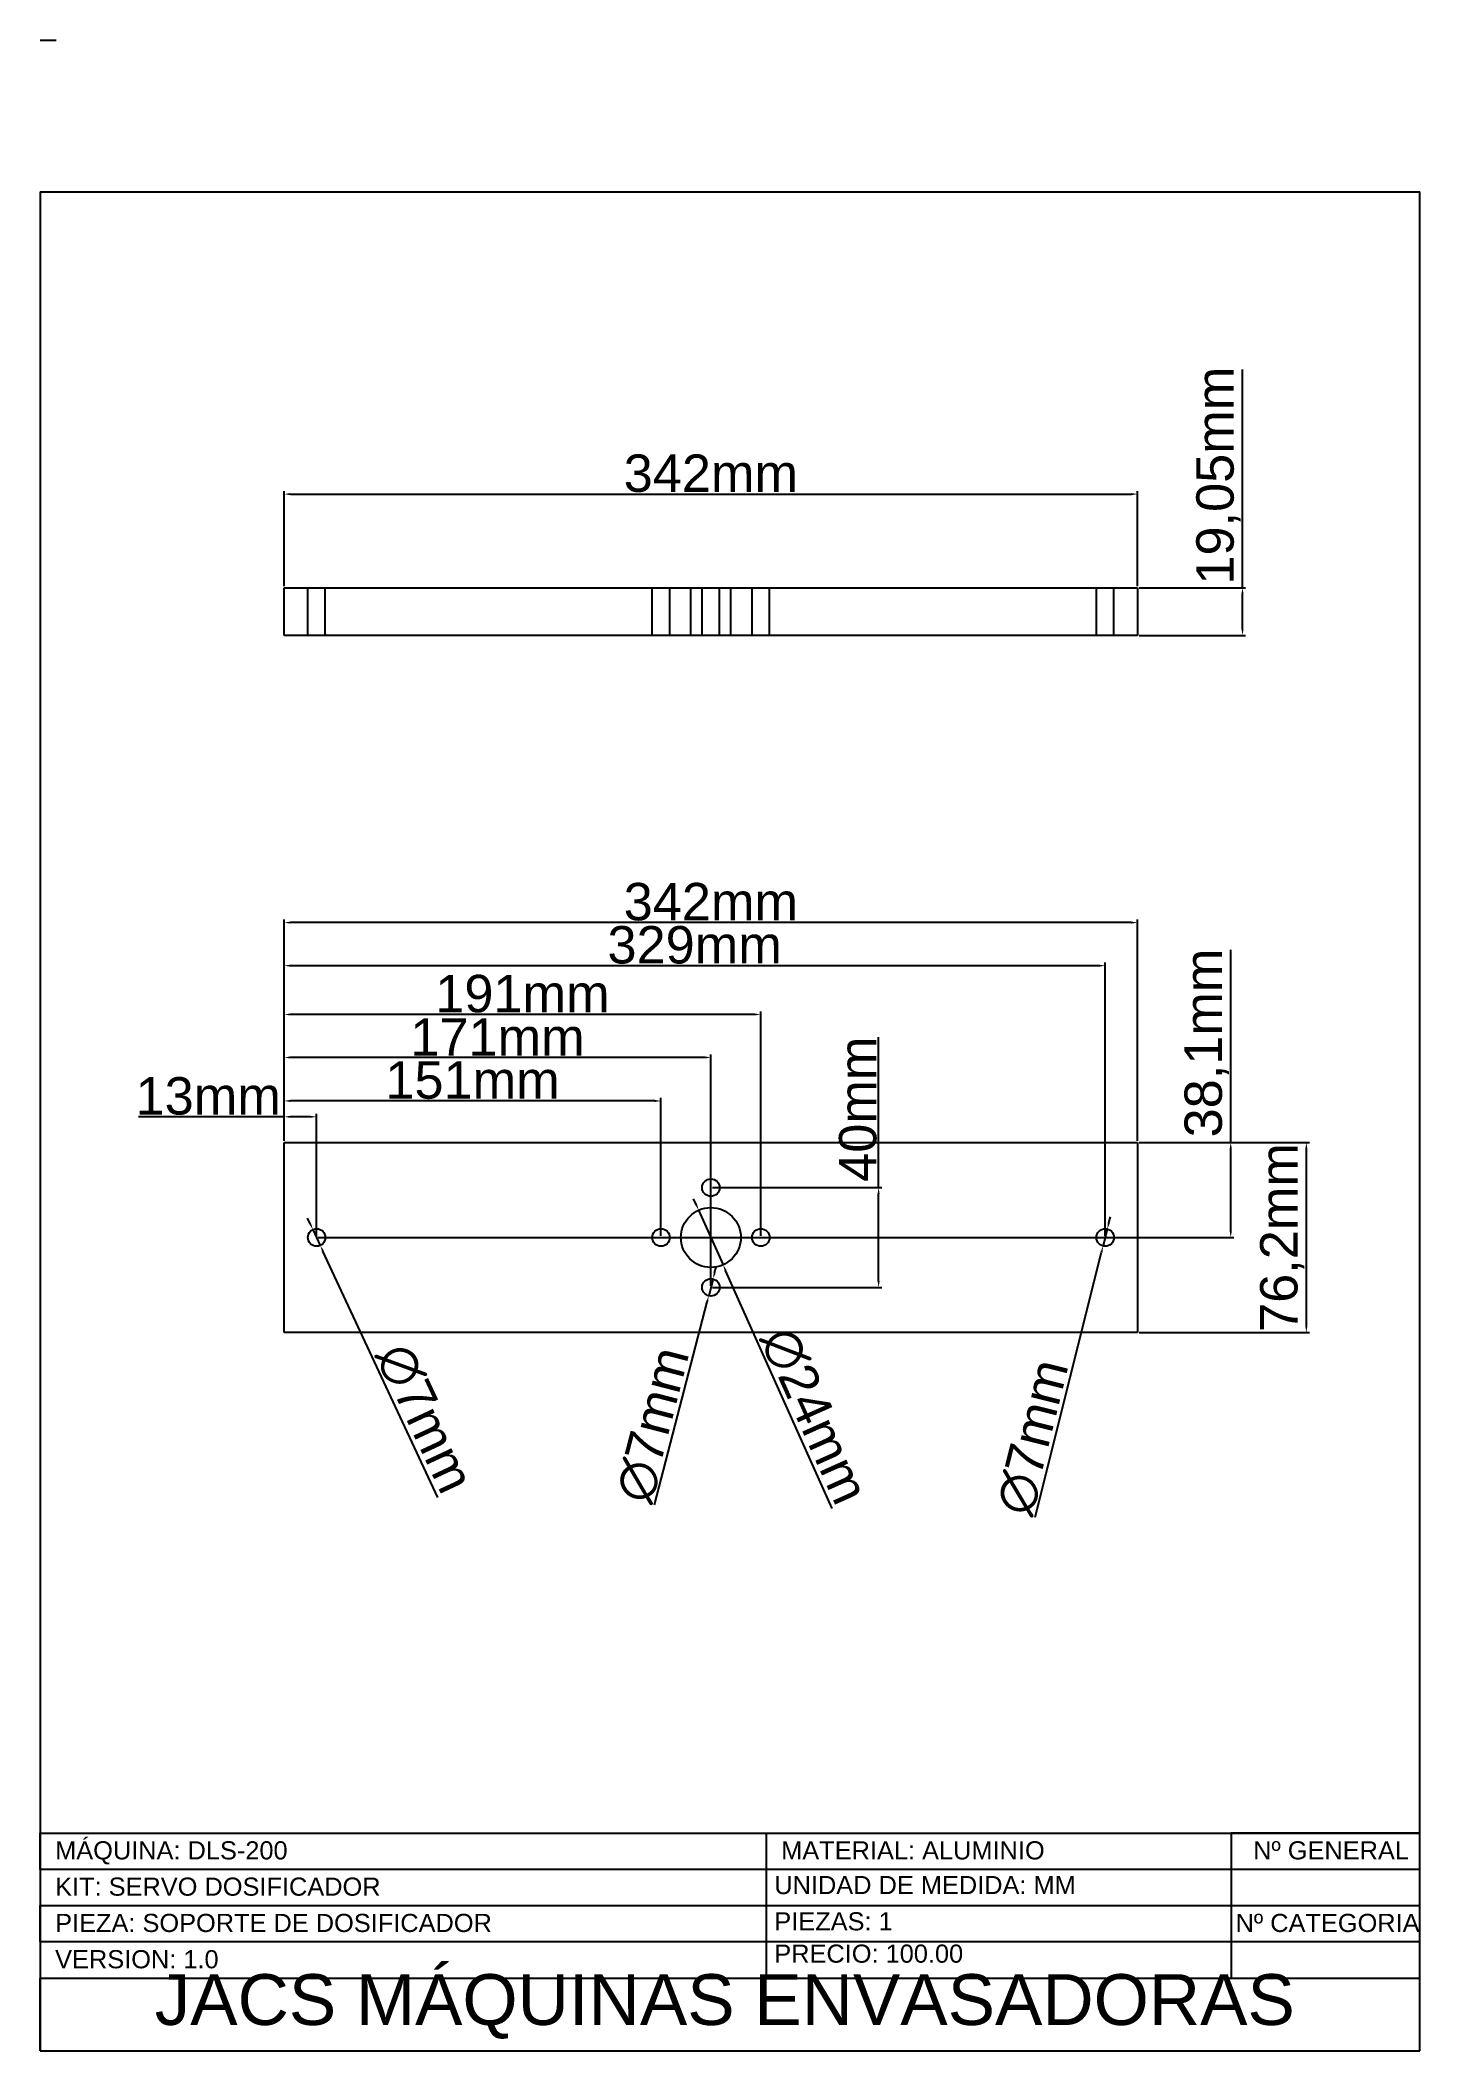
# Paper-space layout '6' of a CAD drawing. Header units: centimetres, sheet in millimetres. Extents: x 3 to 193, y 0 to 277.
# The model-space entities are those that its viewports show. They can reach past a viewport. Long polylines and large blocks are cut down to what shows.
import ezdxf

# ---------------------------------------------------------------- set-up
doc = ezdxf.new("R2010")
doc.units = ezdxf.units.CM
doc.header["$LTSCALE"] = 0.5
doc.linetypes.add('DASHED2', pattern=[9.525, 6.35, -3.175])
doc.styles.get("Standard").update_dxf_attribs({"font": 'arial.ttf'})
doc.dimstyles.new('ISO-25', dxfattribs={"dimtxt": 15, "dimasz": 2.5, "dimexe": 1.25, "dimexo": 0.625, "dimtad": 1, "dimtxsty": 'Standard', "dimcen": 2.5, "dimclrd": 1, "dimclre": 1, "dimadec": 0, "dimazin": 0, "dimtfac": 1, "dimtmove": 0, "dimatfit": 3, "dimfxl": 1, "dimarcsym": 0})

# ---------------------------------------------------------------- blocks, each defined once
blk = doc.blocks.new('*D204')
at = {"color": 1, "lineweight": -2, "transparency": 16777216}
for p, q in [((27856.89, 56732.78), (27856.89, 56770.98)), ((27859.39, 56769.73), (28196.39, 56769.73)), ((28198.89, 56732.78), (28198.89, 56770.98))]:
    blk.add_line(p, q, dxfattribs=at)
at = {"color": 1, "transparency": 16777216}
for points in [[(27859.39, 56770.15), (27859.39, 56769.32), (27856.89, 56769.73)], [(28196.39, 56770.15), (28196.39, 56769.32), (28198.89, 56769.73)]]:
    blk.add_solid(points, dxfattribs=at)
at = {"layer": 'Defpoints', "color": 0, "transparency": 16777216}
for p in [(28198.89, 56769.73), (27856.89, 56732.16), (28198.89, 56732.16)]:
    blk.add_point(p, dxfattribs=at)
at = {"color": 0, "transparency": 16777216, "insert": (28027.89, 56778.02), "char_height": 15, "attachment_point": 5}
blk.add_mtext('342mm', dxfattribs=at)
blk = doc.blocks.new('*D205')
at = {"color": 1, "lineweight": -2, "transparency": 16777216}
for p, q in [((28240.92, 56732.16), (28240.92, 56819.63)), ((28199.52, 56732.16), (28242.17, 56732.16)), ((28240.92, 56715.61), (28240.92, 56729.66)), ((28199.52, 56713.11), (28242.17, 56713.11))]:
    blk.add_line(p, q, dxfattribs=at)
at = {"color": 1, "transparency": 16777216}
for points in [[(28240.5, 56729.66), (28241.34, 56729.66), (28240.92, 56732.16)], [(28240.5, 56715.61), (28241.34, 56715.61), (28240.92, 56713.11)]]:
    blk.add_solid(points, dxfattribs=at)
at = {"layer": 'Defpoints', "color": 0, "transparency": 16777216}
for p in [(28198.89, 56732.16), (28240.92, 56732.16), (28198.89, 56713.11)]:
    blk.add_point(p, dxfattribs=at)
at = {"color": 0, "transparency": 16777216, "insert": (28231.28, 56777.14), "char_height": 15, "attachment_point": 5, "rotation": 90}
blk.add_mtext('19,05mm', dxfattribs=at)
blk = doc.blocks.new('*D206')
at = {"color": 1, "lineweight": -2, "transparency": 16777216}
for p, q in [((27856.89, 56520.13), (27798.56, 56520.13)), ((27856.89, 56510.47), (27856.89, 56521.38)), ((27867.39, 56520.13), (27859.39, 56520.13)), ((27869.89, 56472.37), (27869.89, 56521.38))]:
    blk.add_line(p, q, dxfattribs=at)
at = {"color": 1, "transparency": 16777216}
for points in [[(27859.39, 56520.54), (27859.39, 56519.71), (27856.89, 56520.13)], [(27867.39, 56520.54), (27867.39, 56519.71), (27869.89, 56520.13)]]:
    blk.add_solid(points, dxfattribs=at)
at = {"layer": 'Defpoints', "color": 0, "transparency": 16777216}
for p in [(27856.89, 56520.13), (27856.89, 56509.85), (27869.89, 56471.75)]:
    blk.add_point(p, dxfattribs=at)
at = {"color": 0, "transparency": 16777216, "insert": (27826.47, 56528.42), "char_height": 15, "attachment_point": 5}
blk.add_mtext('13mm', dxfattribs=at)
blk = doc.blocks.new('*D207')
at = {"color": 1, "lineweight": -2, "transparency": 16777216}
for p, q in [((27856.89, 56510.47), (27856.89, 56527.74)), ((28005.39, 56526.49), (27859.39, 56526.49)), ((28007.89, 56472.37), (28007.89, 56527.74))]:
    blk.add_line(p, q, dxfattribs=at)
at = {"color": 1, "transparency": 16777216}
for points in [[(27859.39, 56526.91), (27859.39, 56526.08), (27856.89, 56526.49)], [(28005.39, 56526.91), (28005.39, 56526.08), (28007.89, 56526.49)]]:
    blk.add_solid(points, dxfattribs=at)
at = {"layer": 'Defpoints', "color": 0, "transparency": 16777216}
for p in [(27856.89, 56526.49), (27856.89, 56509.85), (28007.89, 56471.75)]:
    blk.add_point(p, dxfattribs=at)
at = {"color": 0, "transparency": 16777216, "insert": (27932.39, 56534.78), "char_height": 15, "attachment_point": 5}
blk.add_mtext('151mm', dxfattribs=at)
blk = doc.blocks.new('*D208')
at = {"color": 1, "lineweight": -2, "transparency": 16777216}
for p, q in [((27856.89, 56510.47), (27856.89, 56545.17)), ((28025.39, 56543.92), (27859.39, 56543.92)), ((28027.89, 56452.37), (28027.89, 56545.17))]:
    blk.add_line(p, q, dxfattribs=at)
at = {"color": 1, "transparency": 16777216}
for points in [[(27859.39, 56544.34), (27859.39, 56543.5), (27856.89, 56543.92)], [(28025.39, 56544.34), (28025.39, 56543.5), (28027.89, 56543.92)]]:
    blk.add_solid(points, dxfattribs=at)
at = {"layer": 'Defpoints', "color": 0, "transparency": 16777216}
for p in [(27856.89, 56543.92), (27856.89, 56509.85), (28027.89, 56451.75)]:
    blk.add_point(p, dxfattribs=at)
at = {"color": 0, "transparency": 16777216, "insert": (27942.39, 56552.08), "char_height": 15, "attachment_point": 5}
blk.add_mtext('171mm', dxfattribs=at)
blk = doc.blocks.new('*D209')
at = {"color": 1, "lineweight": -2, "transparency": 16777216}
for p, q in [((27856.89, 56510.47), (27856.89, 56562.39)), ((28045.39, 56561.14), (27859.39, 56561.14)), ((28047.89, 56472.37), (28047.89, 56562.39))]:
    blk.add_line(p, q, dxfattribs=at)
at = {"color": 1, "transparency": 16777216}
for points in [[(27859.39, 56561.56), (27859.39, 56560.73), (27856.89, 56561.14)], [(28045.39, 56561.56), (28045.39, 56560.73), (28047.89, 56561.14)]]:
    blk.add_solid(points, dxfattribs=at)
at = {"layer": 'Defpoints', "color": 0, "transparency": 16777216}
for p in [(27856.89, 56561.14), (27856.89, 56509.85), (28047.89, 56471.75)]:
    blk.add_point(p, dxfattribs=at)
at = {"color": 0, "transparency": 16777216, "insert": (27952.39, 56569.43), "char_height": 15, "attachment_point": 5}
blk.add_mtext('191mm', dxfattribs=at)
blk = doc.blocks.new('*D210')
at = {"color": 1, "lineweight": -2, "transparency": 16777216}
for p, q in [((27856.89, 56510.47), (27856.89, 56581.95)), ((28183.39, 56580.7), (27859.39, 56580.7)), ((28185.89, 56472.37), (28185.89, 56581.95))]:
    blk.add_line(p, q, dxfattribs=at)
at = {"color": 1, "transparency": 16777216}
for points in [[(27859.39, 56581.12), (27859.39, 56580.29), (27856.89, 56580.7)], [(28183.39, 56581.12), (28183.39, 56580.29), (28185.89, 56580.7)]]:
    blk.add_solid(points, dxfattribs=at)
at = {"layer": 'Defpoints', "color": 0, "transparency": 16777216}
for p in [(27856.89, 56580.7), (27856.89, 56509.85), (28185.89, 56471.75)]:
    blk.add_point(p, dxfattribs=at)
at = {"color": 0, "transparency": 16777216, "insert": (28021.39, 56588.99), "char_height": 15, "attachment_point": 5}
blk.add_mtext('329mm', dxfattribs=at)
blk = doc.blocks.new('*D211')
at = {"color": 1, "lineweight": -2, "transparency": 16777216}
for p, q in [((27856.89, 56510.47), (27856.89, 56599.24)), ((28196.39, 56597.99), (27859.39, 56597.99)), ((28198.89, 56510.47), (28198.89, 56599.24))]:
    blk.add_line(p, q, dxfattribs=at)
at = {"color": 1, "transparency": 16777216}
for points in [[(27859.39, 56598.4), (27859.39, 56597.57), (27856.89, 56597.99)], [(28196.39, 56598.4), (28196.39, 56597.57), (28198.89, 56597.99)]]:
    blk.add_solid(points, dxfattribs=at)
at = {"layer": 'Defpoints', "color": 0, "transparency": 16777216}
for p in [(27856.89, 56597.99), (27856.89, 56509.85), (28198.89, 56509.85)]:
    blk.add_point(p, dxfattribs=at)
at = {"color": 0, "transparency": 16777216, "insert": (28027.89, 56606.28), "char_height": 15, "attachment_point": 5}
blk.add_mtext('342mm', dxfattribs=at)
blk = doc.blocks.new('*D212')
at = {"color": 1, "lineweight": -2, "transparency": 16777216}
for p, q in [((28236.21, 56509.85), (28236.21, 56587.06)), ((28199.52, 56509.85), (28237.46, 56509.85)), ((28236.21, 56474.25), (28236.21, 56507.35)), ((27870.52, 56471.75), (28237.46, 56471.75))]:
    blk.add_line(p, q, dxfattribs=at)
at = {"color": 1, "transparency": 16777216}
for points in [[(28235.79, 56507.35), (28236.63, 56507.35), (28236.21, 56509.85)], [(28235.79, 56474.25), (28236.63, 56474.25), (28236.21, 56471.75)]]:
    blk.add_solid(points, dxfattribs=at)
at = {"layer": 'Defpoints', "color": 0, "transparency": 16777216}
for p in [(28198.89, 56509.85), (28236.21, 56509.85), (27869.89, 56471.75)]:
    blk.add_point(p, dxfattribs=at)
at = {"color": 0, "transparency": 16777216, "insert": (28226.57, 56549.71), "char_height": 15, "attachment_point": 5, "rotation": 90}
blk.add_mtext('38,1mm', dxfattribs=at)
blk = doc.blocks.new('*D213')
at = {"color": 1, "lineweight": -2, "transparency": 16777216}
for p, q in [((28199.52, 56509.85), (28267.75, 56509.85)), ((28266.5, 56436.15), (28266.5, 56507.35)), ((28199.52, 56433.65), (28267.75, 56433.65))]:
    blk.add_line(p, q, dxfattribs=at)
at = {"color": 1, "transparency": 16777216}
for points in [[(28266.09, 56507.35), (28266.92, 56507.35), (28266.5, 56509.85)], [(28266.09, 56436.15), (28266.92, 56436.15), (28266.5, 56433.65)]]:
    blk.add_solid(points, dxfattribs=at)
at = {"layer": 'Defpoints', "color": 0, "transparency": 16777216}
for p in [(28198.89, 56509.85), (28266.5, 56509.85), (28198.89, 56433.65)]:
    blk.add_point(p, dxfattribs=at)
at = {"color": 0, "transparency": 16777216, "insert": (28256.86, 56471.75), "char_height": 15, "attachment_point": 5, "rotation": 90}
blk.add_mtext('76,2mm', dxfattribs=at)
blk = doc.blocks.new('*D214')
at = {"color": 1, "lineweight": -2, "transparency": 16777216}
for p, q in [((27867.36, 56477.19), (27866.3, 56479.45)), ((27868.41, 56474.92), (27871.37, 56468.58)), ((27918.49, 56367.56), (27872.43, 56466.31))]:
    blk.add_line(p, q, dxfattribs=at)
at = {"color": 1, "transparency": 16777216}
for points in [[(27867.73, 56477.36), (27866.98, 56477.01), (27868.41, 56474.92)], [(27872.81, 56466.49), (27872.05, 56466.14), (27871.37, 56468.58)]]:
    blk.add_solid(points, dxfattribs=at)
at = {"layer": 'Defpoints', "color": 0, "transparency": 16777216}
for p in [(27868.41, 56474.92), (27871.37, 56468.58)]:
    blk.add_point(p, dxfattribs=at)
at = {"color": 0, "transparency": 16777216, "insert": (27913.29, 56399.29), "char_height": 15, "attachment_point": 5, "rotation": 295.00528}
blk.add_mtext('∅7mm', dxfattribs=at)
blk = doc.blocks.new('*D215')
at = {"color": 1, "lineweight": -2, "transparency": 16777216}
for p, q in [((28029.4, 56457.56), (28030.03, 56459.98)), ((28028.77, 56455.14), (28027.02, 56448.36)), ((28005.3, 56364.56), (28026.39, 56445.94))]:
    blk.add_line(p, q, dxfattribs=at)
at = {"color": 1, "transparency": 16777216}
for points in [[(28029, 56457.66), (28029.8, 56457.45), (28028.77, 56455.14)], [(28025.99, 56446.05), (28026.79, 56445.84), (28027.02, 56448.36)]]:
    blk.add_solid(points, dxfattribs=at)
at = {"layer": 'Defpoints', "color": 0, "transparency": 16777216}
for p in [(28027.02, 56448.36), (28028.77, 56455.14)]:
    blk.add_point(p, dxfattribs=at)
at = {"color": 0, "transparency": 16777216, "insert": (28004.64, 56396.71), "char_height": 15, "attachment_point": 5, "rotation": 75.47261}
blk.add_mtext('∅7mm', dxfattribs=at)
blk = doc.blocks.new('*D216')
at = {"color": 1, "lineweight": -2, "transparency": 16777216}
for p, q in [((28021.97, 56484.99), (28020.95, 56487.27)), ((28022.99, 56482.7), (28032.79, 56460.79)), ((28076.47, 56363.12), (28033.81, 56458.51))]:
    blk.add_line(p, q, dxfattribs=at)
at = {"color": 1, "transparency": 16777216}
for points in [[(28022.35, 56485.16), (28021.59, 56484.82), (28022.99, 56482.7)], [(28034.19, 56458.68), (28033.43, 56458.34), (28032.79, 56460.79)]]:
    blk.add_solid(points, dxfattribs=at)
at = {"layer": 'Defpoints', "color": 0, "transparency": 16777216}
for p in [(28022.99, 56482.7), (28032.79, 56460.79)]:
    blk.add_point(p, dxfattribs=at)
at = {"color": 0, "transparency": 16777216, "insert": (28069.4, 56400.25), "char_height": 15, "attachment_point": 5, "rotation": 294.09488}
blk.add_mtext('∅24mm', dxfattribs=at)
blk = doc.blocks.new('*D217')
at = {"color": 1, "lineweight": -2, "transparency": 16777216}
for p, q in [((28187.35, 56477.57), (28187.96, 56479.99)), ((28186.74, 56475.14), (28185.04, 56468.35)), ((28157.78, 56359.6), (28184.43, 56465.93))]:
    blk.add_line(p, q, dxfattribs=at)
at = {"color": 1, "transparency": 16777216}
for points in [[(28186.95, 56477.67), (28187.76, 56477.47), (28186.74, 56475.14)], [(28184.03, 56466.03), (28184.84, 56465.83), (28185.04, 56468.35)]]:
    blk.add_solid(points, dxfattribs=at)
at = {"layer": 'Defpoints', "color": 0, "transparency": 16777216}
for p in [(28186.74, 56475.14), (28185.04, 56468.35)]:
    blk.add_point(p, dxfattribs=at)
at = {"color": 0, "transparency": 16777216, "insert": (28156.87, 56391.75), "char_height": 15, "attachment_point": 5, "rotation": 75.92832}
blk.add_mtext('∅7mm', dxfattribs=at)
blk = doc.blocks.new('*D441')
at = {"color": 1, "lineweight": -2, "transparency": 16777216}
for p, q in [((28095.11, 56491.75), (28095.11, 56552.1)), ((28028.52, 56491.75), (28096.36, 56491.75)), ((28095.11, 56454.25), (28095.11, 56489.25)), ((28028.52, 56451.75), (28096.36, 56451.75))]:
    blk.add_line(p, q, dxfattribs=at)
at = {"color": 1, "transparency": 16777216}
for points in [[(28094.69, 56489.25), (28095.52, 56489.25), (28095.11, 56491.75)], [(28094.69, 56454.25), (28095.52, 56454.25), (28095.11, 56451.75)]]:
    blk.add_solid(points, dxfattribs=at)
at = {"layer": 'Defpoints', "color": 0, "transparency": 16777216}
for p in [(28027.89, 56491.75), (28095.11, 56491.75), (28027.89, 56451.75)]:
    blk.add_point(p, dxfattribs=at)
at = {"color": 0, "transparency": 16777216, "insert": (28086.82, 56523.18), "char_height": 15, "attachment_point": 5, "rotation": 90}
blk.add_mtext('40mm', dxfattribs=at)

msp = doc.modelspace()

# ---------------------------------------------------------------- linework, layer by layer
for p, q in [((27856.894, 56732.159), (28198.894, 56732.159)), ((27856.894, 56713.109), (27856.894, 56732.159)), ((28198.894, 56732.159), (28198.894, 56713.109)), ((28198.894, 56713.109), (27856.894, 56713.109)), ((27856.894, 56509.849), (28198.894, 56509.849)), ((27856.894, 56433.649), (27856.894, 56509.849)), ((28198.894, 56509.849), (28198.894, 56433.649)), ((28198.894, 56433.649), (27856.894, 56433.649))]:
    msp.add_line(p, q)
at = {"linetype": 'DASHED2'}
for p, q in [((27866.394, 56713.109), (27866.394, 56732.159)), ((27873.394, 56713.109), (27873.394, 56732.159)), ((28004.394, 56713.109), (28004.394, 56732.159)), ((28011.394, 56713.109), (28011.394, 56732.159)), ((28019.894, 56713.109), (28019.894, 56732.159)), ((28024.394, 56713.109), (28024.394, 56732.159)), ((28031.394, 56713.109), (28031.394, 56732.159)), ((28035.894, 56713.109), (28035.894, 56732.159)), ((28044.394, 56713.109), (28044.394, 56732.159)), ((28051.394, 56713.109), (28051.394, 56732.159)), ((28182.394, 56713.109), (28182.394, 56732.159)), ((28189.394, 56713.109), (28189.394, 56732.159))]:
    msp.add_line(p, q, dxfattribs=at)
for centre, radius in [((28027.894, 56491.749), 3.5), ((28027.894, 56471.749), 12), ((27869.894, 56471.749), 3.5), ((28007.894, 56471.749), 3.5), ((28047.894, 56471.749), 3.5), ((28185.894, 56471.749), 3.5), ((28027.894, 56451.749), 3.5)]:
    msp.add_circle(centre, radius)

# ---------------------------------------------------------------- dimensions: what is measured, and where the dimension line sits
for base, p1, p2, picture, middle in [((28240.921, 56732.159), (28198.894, 56713.109), (28198.894, 56732.159), '*D205', (28231.281, 56777.143)), ((28236.209, 56509.849), (27869.894, 56471.749), (28198.894, 56509.849), '*D212', (28226.57, 56549.707)), ((28095.106, 56491.749), (28027.894, 56451.749), (28027.894, 56491.749), '*D441', (28086.823, 56523.176)), ((28266.503, 56509.849), (28198.894, 56433.649), (28198.894, 56509.849), '*D213', (28256.863, 56471.749))]:
    dim = msp.add_linear_dim(base=base, p1=p1, p2=p2, angle=90, dimstyle='ISO-25', override={"dimpost": 'mm'})
    dim.commit()
    dim.dimension.update_dxf_attribs({"geometry": picture, "text_midpoint": middle})
for base, p1, p2, picture, middle in [((28198.894, 56769.733), (27856.894, 56732.159), (28198.894, 56732.159), '*D204', (28027.894, 56778.022)), ((27856.894, 56597.988), (28198.894, 56509.849), (27856.894, 56509.849), '*D211', (28027.894, 56606.276)), ((27856.894, 56580.704), (28185.894, 56471.749), (27856.894, 56509.849), '*D210', (28021.394, 56588.993)), ((27856.894, 56561.144), (28047.894, 56471.749), (27856.894, 56509.849), '*D209', (27952.394, 56569.428)), ((27856.894, 56543.92), (28027.894, 56451.749), (27856.894, 56509.849), '*D208', (27942.394, 56552.076)), ((27856.894, 56526.494), (28007.894, 56471.749), (27856.894, 56509.849), '*D207', (27932.394, 56534.777)), ((27856.894, 56520.126), (27869.894, 56471.749), (27856.894, 56509.849), '*D206', (27826.475, 56528.415))]:
    dim = msp.add_linear_dim(base=base, p1=p1, p2=p2, dimstyle='ISO-25', override={"dimpost": 'mm'})
    dim.commit()
    dim.dimension.update_dxf_attribs({"geometry": picture, "text_midpoint": middle})
for p1, p2, picture, middle in [((27868.414, 56474.921), (27871.373, 56468.577), '*D214', (27905.406, 56395.611)), ((28022.995, 56482.704), (28032.793, 56460.795), '*D216', (28061.457, 56396.698)), ((28186.745, 56475.144), (28185.043, 56468.354), '*D217', (28165.311, 56389.633)), ((28028.772, 56455.137), (28027.016, 56448.361), '*D215', (28013.065, 56394.524))]:
    dim = msp.add_diameter_dim_2p(p1=p1, p2=p2, dimstyle='ISO-25', override={"dimpost": 'mm'})
    dim.commit()
    dim.dimension.update_dxf_attribs({"geometry": picture, "text_midpoint": middle, "dimtype": 163})

psp = doc.layouts.new('6')

# ---------------------------------------------------------------- linework, layer by layer
for p, q in [((3.11, 276.94), (5.31, 276.94)), ((3.11, 256.06), (3.11, -0.06)), ((3.11, 256.06), (193.11, 256.06)), ((193.11, -0.06), (193.11, 256.06)), ((3.11, 24.94), (3.11, 29.94)), ((3.11, 29.94), (193.11, 29.94)), ((3.11, 29.94), (103.11, 29.94)), ((103.11, 29.94), (103.11, 9.94)), ((193.11, 29.94), (167.11, 29.94)), ((167.11, 29.94), (167.11, 9.94)), ((193.11, 29.94), (168.11, 29.94)), ((193.11, 24.94), (3.11, 24.94)), ((193.11, 19.94), (193.11, 24.94)), ((3.11, 14.94), (3.11, 19.94)), ((3.11, 19.94), (193.11, 19.94)), ((193.11, 14.94), (3.11, 14.94)), ((193.11, 9.94), (193.11, 14.94)), ((3.11, -0.06), (3.11, 9.94)), ((3.11, 9.94), (193.11, 9.94)), ((3.11, -0.06), (193.11, -0.06))]:
    psp.add_line(p, q)

# ---------------------------------------------------------------- texts
at = {"attachment_point": 1}
for s, width, insert, char_height in [('MÁQUINA: DLS-200', 100, (5.16, 28.81), 2.5), ('MATERIAL: ALUMINIO', 100, (105.16, 28.81), 2.5), ('Nº GENERAL', 100, (170.16, 28.81), 2.5), ('KIT: SERVO DOSIFICADOR', 100, (5.16, 23.81), 2.5), ('UNIDAD DE MEDIDA: MM', 100, (104.21, 24.03), 2.5), ('PIEZA: SOPORTE DE DOSIFICADOR', 100, (5.16, 18.81), 2.5), ('PIEZAS: 1', 100, (104.21, 19.03), 2.5), ('Nº CATEGORIA', 100, (167.74, 18.81), 2.5), ('PRECIO: 100.00 ', 100, (104.21, 14.58), 2.5), ('VERSION: 1.0', 100, (5.16, 13.81), 2.5), ('    JACS MÁQUINAS ENVASADORAS', 186.3441, (8.01, 10.5), 7)]:
    psp.add_mtext_dynamic_manual_height_columns(s, width=width, gutter_width=12.5, heights=[0], dxfattribs=dict(at, insert=insert, char_height=char_height))

# ---------------------------------------------------------------- viewports
at = {"layer": '0', "view_target_point": (-247.019, -525.705)}
psp.add_viewport(center=(98.11, 143), size=(190, 226.121), view_center_point=(28282.582, 57087.673), view_height=657.8958, dxfattribs=at)

doc.saveas('drawing.dxf')
